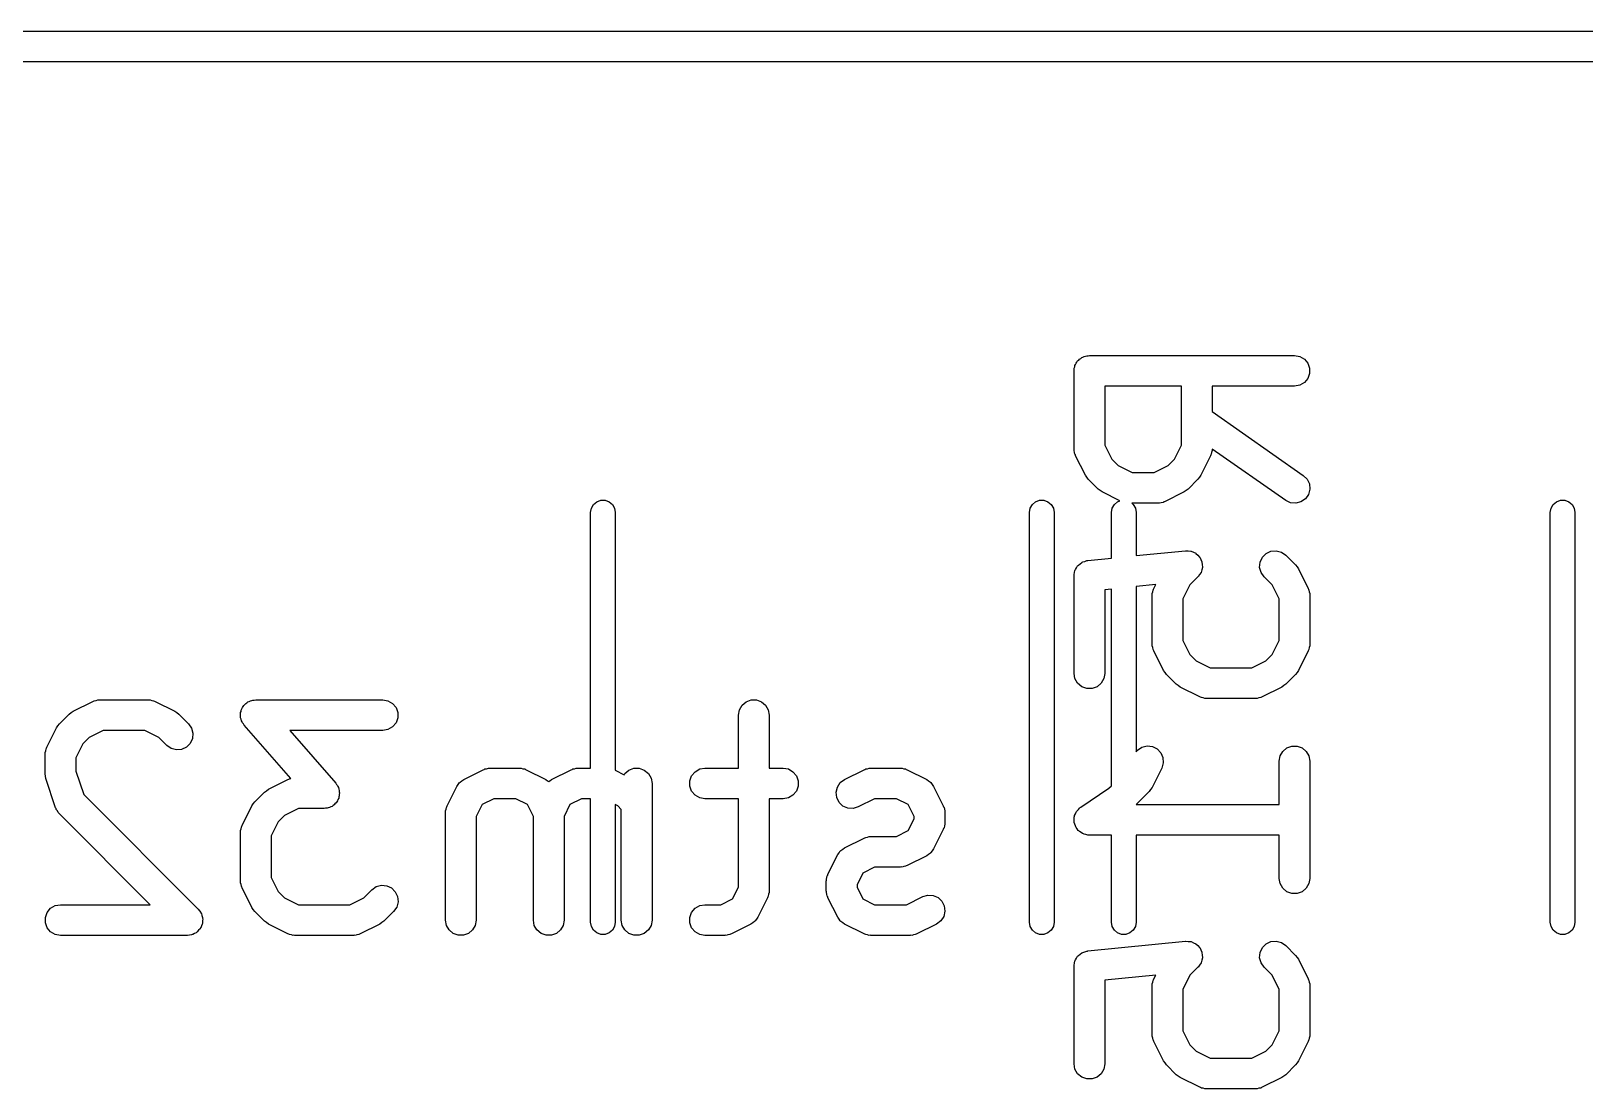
# Model space of a CAD drawing. Extents: x 25 to 326, y -201 to -21.
# Drawn here: x 44.4 to 51.98, y -57.15 to -51.99 of the extents above; entities that cross this region are included whole.
import ezdxf

# ---------------------------------------------------------------- set-up
doc = ezdxf.new("R2010")
doc.units = 0
doc.header["$MEASUREMENT"] = 0
doc.layers.add('BLACK', color=7, linetype='CONTINUOUS')

msp = doc.modelspace()

# ---------------------------------------------------------------- linework, layer by layer
at = {"layer": 'Black'}
for p, q in [((28.015, -51.992), (81.205, -51.992)), ((81.28, -52.142), (27.94, -52.142)), ((49.4874, -53.6495), (49.4885, -53.6431)), ((49.4885, -53.6365), (49.4908, -53.6303)), ((49.4885, -53.6431), (49.4885, -53.6365)), ((49.4908, -53.6303), (49.4919, -53.6239)), ((49.4919, -53.6239), (49.4952, -53.6182)), ((49.4952, -53.6182), (49.4974, -53.612)), ((49.4974, -53.612), (49.5016, -53.607)), ((49.5016, -53.607), (49.5049, -53.6013)), ((49.5049, -53.6013), (49.51, -53.5971)), ((49.51, -53.5971), (49.5142, -53.5921)), ((49.5142, -53.5921), (49.5199, -53.5888)), ((49.5199, -53.5888), (49.5249, -53.5846)), ((49.5249, -53.5846), (49.531, -53.5823)), ((49.531, -53.5823), (49.5367, -53.579)), ((49.5367, -53.579), (49.5432, -53.5779)), ((49.5432, -53.5779), (49.5494, -53.5757)), ((49.5494, -53.5757), (49.5559, -53.5757)), ((49.5559, -53.5757), (49.5624, -53.5745)), ((49.5624, -53.5745), (50.5624, -53.5745)), ((50.5624, -53.5745), (50.588, -53.579)), ((50.588, -53.579), (50.6106, -53.5921)), ((50.6106, -53.5921), (50.6273, -53.612)), ((50.6273, -53.612), (50.6362, -53.6365)), ((50.6362, -53.6365), (50.6362, -53.6625)), ((49.4874, -54.0305), (49.4874, -53.6495)), ((50.588, -53.72), (50.5624, -53.7245)), ((50.6106, -53.707), (50.588, -53.72)), ((50.6273, -53.687), (50.6106, -53.707)), ((50.6362, -53.6625), (50.6273, -53.687)), ((49.6374, -53.7245), (49.6374, -54.0128)), ((50.0112, -53.7245), (49.6374, -53.7245)), ((50.0112, -54.0128), (50.0112, -53.7245)), ((50.5624, -53.7245), (50.1612, -53.7245)), ((50.1612, -53.7245), (50.1612, -53.8486)), ((50.1612, -53.8486), (50.6054, -54.1595)), ((49.6374, -54.0128), (49.6716, -54.0813)), ((49.9769, -54.0813), (50.0112, -54.0128)), ((49.4881, -54.0347), (49.4874, -54.0305)), ((49.4879, -54.0391), (49.4881, -54.0347)), ((49.4904, -54.0475), (49.4879, -54.0391)), ((49.4919, -54.0561), (49.4904, -54.0475)), ((49.4941, -54.0599), (49.4919, -54.0561)), ((49.4953, -54.064), (49.4941, -54.0599)), ((49.5429, -54.1593), (49.4953, -54.064)), ((49.6716, -54.0813), (49.702, -54.1117)), ((49.9465, -54.1117), (49.9769, -54.0813)), ((50.1533, -54.064), (50.1057, -54.1593)), ((50.1545, -54.0599), (50.1533, -54.064)), ((50.1567, -54.0561), (50.1545, -54.0599)), ((50.1582, -54.0475), (50.1567, -54.0561)), ((50.1607, -54.0391), (50.1582, -54.0475)), ((50.161, -54.0315), (50.1604, -54.0347)), ((50.1604, -54.0347), (50.1607, -54.0391)), ((50.5194, -54.2824), (50.161, -54.0315)), ((49.5501, -54.1689), (49.5429, -54.1593)), ((49.557, -54.1787), (49.5501, -54.1689)), ((49.702, -54.1117), (49.7706, -54.146)), ((49.7706, -54.146), (49.878, -54.146)), ((49.878, -54.146), (49.9465, -54.1117)), ((50.0985, -54.1689), (50.0916, -54.1787)), ((50.1057, -54.1593), (50.0985, -54.1689)), ((50.6054, -54.1595), (50.6238, -54.1779)), ((50.6238, -54.1779), (50.6348, -54.2015)), ((49.6046, -54.2264), (49.557, -54.1787)), ((49.6144, -54.2333), (49.6046, -54.2264)), ((49.6241, -54.2404), (49.6144, -54.2333)), ((49.7112, -54.284), (49.6241, -54.2404)), ((50.0245, -54.2404), (49.9293, -54.288)), ((50.0342, -54.2333), (50.0245, -54.2404)), ((50.044, -54.2264), (50.0342, -54.2333)), ((50.0916, -54.1787), (50.044, -54.2264)), ((50.6304, -54.2526), (50.6154, -54.274)), ((50.6371, -54.2275), (50.6304, -54.2526)), ((50.6348, -54.2015), (50.6371, -54.2275)), ((47.13, -54.34), (47.1336, -54.3195)), ((47.1336, -54.3195), (47.144, -54.3014)), ((47.144, -54.3014), (47.16, -54.288)), ((47.16, -54.288), (47.1796, -54.2809)), ((47.1796, -54.2809), (47.2004, -54.2809)), ((47.2004, -54.2809), (47.22, -54.288)), ((47.22, -54.288), (47.236, -54.3014)), ((47.236, -54.3014), (47.2464, -54.3195)), ((47.2464, -54.3195), (47.25, -54.34)), ((49.27, -54.34), (49.2736, -54.3195)), ((49.2736, -54.3195), (49.284, -54.3014)), ((49.284, -54.3014), (49.3, -54.288)), ((49.3, -54.288), (49.3196, -54.2809)), ((49.3196, -54.2809), (49.3404, -54.2809)), ((49.3404, -54.2809), (49.36, -54.288)), ((49.36, -54.288), (49.376, -54.3014)), ((49.376, -54.3014), (49.3864, -54.3195)), ((49.3864, -54.3195), (49.39, -54.34)), ((49.67, -54.34), (49.6736, -54.3195)), ((49.6736, -54.3195), (49.684, -54.3014)), ((49.684, -54.3014), (49.7, -54.288)), ((49.7, -54.288), (49.7112, -54.284)), ((49.8957, -54.296), (49.7694, -54.296)), ((49.7694, -54.296), (49.776, -54.3014)), ((49.776, -54.3014), (49.7864, -54.3195)), ((49.7864, -54.3195), (49.79, -54.34)), ((49.9, -54.2952), (49.8957, -54.296)), ((49.9043, -54.2955), (49.9, -54.2952)), ((49.9127, -54.293), (49.9043, -54.2955)), ((49.9214, -54.2914), (49.9127, -54.293)), ((49.9251, -54.2893), (49.9214, -54.2914)), ((49.9293, -54.288), (49.9251, -54.2893)), ((50.543, -54.2934), (50.5194, -54.2824)), ((50.5689, -54.2957), (50.543, -54.2934)), ((50.5941, -54.2889), (50.5689, -54.2957)), ((50.6154, -54.274), (50.5941, -54.2889)), ((51.81, -54.34), (51.8136, -54.3195)), ((51.8136, -54.3195), (51.824, -54.3014)), ((51.824, -54.3014), (51.84, -54.288)), ((51.84, -54.288), (51.8596, -54.2809)), ((51.8596, -54.2809), (51.8804, -54.2809)), ((51.8804, -54.2809), (51.9, -54.288)), ((51.9, -54.288), (51.916, -54.3014)), ((51.916, -54.3014), (51.9264, -54.3195)), ((51.9264, -54.3195), (51.93, -54.34)), ((47.13, -55.5877), (47.13, -54.34)), ((47.25, -54.34), (47.25, -55.5981)), ((49.27, -56.34), (49.27, -54.34)), ((49.39, -54.34), (49.39, -56.34)), ((49.67, -54.5634), (49.67, -54.34)), ((49.79, -54.34), (49.79, -54.5514)), ((51.81, -56.34), (51.81, -54.34)), ((51.93, -54.34), (51.93, -56.34)), ((49.79, -54.5514), (50.0311, -54.5273)), ((50.0311, -54.5273), (50.0316, -54.5273)), ((50.0316, -54.5273), (50.032, -54.5272)), ((50.032, -54.5272), (50.0445, -54.5283)), ((50.0445, -54.5283), (50.0571, -54.5292)), ((50.0571, -54.5292), (50.0575, -54.5294)), ((50.0575, -54.5294), (50.058, -54.5295)), ((50.058, -54.5295), (50.0694, -54.5348)), ((50.0694, -54.5348), (50.0808, -54.5399)), ((50.0808, -54.5399), (50.0812, -54.5403)), ((50.0812, -54.5403), (50.0816, -54.5405)), ((50.0816, -54.5405), (50.0905, -54.5494)), ((50.0905, -54.5494), (50.0995, -54.5581)), ((50.4057, -54.5589), (50.4241, -54.5405)), ((50.4241, -54.5405), (50.4477, -54.5295)), ((50.4477, -54.5295), (50.4737, -54.5272)), ((50.4737, -54.5272), (50.4988, -54.5339)), ((50.4988, -54.5339), (50.5202, -54.5489)), ((50.5202, -54.5489), (50.5678, -54.5965)), ((49.4901, -54.634), (49.4919, -54.6239)), ((49.4919, -54.6239), (49.4933, -54.6214)), ((49.4933, -54.6214), (49.494, -54.6187)), ((49.494, -54.6187), (49.4998, -54.6102)), ((49.4998, -54.6102), (49.5049, -54.6013)), ((49.5049, -54.6013), (49.5071, -54.5995)), ((49.5071, -54.5995), (49.5087, -54.5972)), ((49.5087, -54.5972), (49.517, -54.5912)), ((49.517, -54.5912), (49.5249, -54.5846)), ((49.5249, -54.5846), (49.5275, -54.5836)), ((49.5275, -54.5836), (49.5298, -54.5819)), ((49.5298, -54.5819), (49.5397, -54.5792)), ((49.5397, -54.5792), (49.5494, -54.5757)), ((49.5494, -54.5757), (49.5522, -54.5757)), ((49.5522, -54.5757), (49.5549, -54.5749)), ((49.5549, -54.5749), (49.67, -54.5634)), ((50.0995, -54.5581), (50.0997, -54.5586)), ((50.0997, -54.5586), (50.1, -54.5589)), ((50.1, -54.5589), (50.1053, -54.5703)), ((50.1053, -54.5703), (50.1108, -54.5816)), ((50.11, -54.6205), (50.1069, -54.6328)), ((50.1133, -54.6084), (50.11, -54.6205)), ((50.1108, -54.5816), (50.1108, -54.5821)), ((50.1108, -54.5821), (50.111, -54.5825)), ((50.111, -54.5825), (50.1121, -54.595)), ((50.1121, -54.595), (50.1134, -54.6075)), ((50.1134, -54.6075), (50.1132, -54.608)), ((50.1132, -54.608), (50.1133, -54.6084)), ((50.3924, -54.6084), (50.3947, -54.5825)), ((50.3992, -54.6336), (50.3924, -54.6084)), ((50.3947, -54.5825), (50.4057, -54.5589)), ((50.5678, -54.5965), (50.5747, -54.6063)), ((50.5747, -54.6063), (50.5818, -54.616)), ((50.5818, -54.616), (50.6295, -54.7112)), ((49.4874, -54.6495), (49.4879, -54.6467)), ((49.4874, -55.1257), (49.4874, -54.6495)), ((49.4876, -54.6439), (49.4901, -54.634)), ((49.4879, -54.6467), (49.4876, -54.6439)), ((49.8856, -54.6926), (49.79, -54.7021)), ((49.79, -54.7021), (49.79, -55.5086)), ((49.8763, -54.7112), (49.8856, -54.6926)), ((50.0526, -54.694), (50.0183, -54.7625)), ((50.0916, -54.6549), (50.0526, -54.694)), ((50.0919, -54.6546), (50.0916, -54.6549)), ((50.0923, -54.6543), (50.0919, -54.6546)), ((50.0993, -54.6439), (50.0923, -54.6543)), ((50.1065, -54.6336), (50.0993, -54.6439)), ((50.1067, -54.6331), (50.1065, -54.6336)), ((50.1069, -54.6328), (50.1067, -54.6331)), ((50.4141, -54.6549), (50.3992, -54.6336)), ((50.4531, -54.694), (50.4141, -54.6549)), ((50.4874, -54.7625), (50.4531, -54.694)), ((49.67, -54.7141), (49.6374, -54.7174)), ((49.6374, -54.7174), (49.6374, -55.1257)), ((49.67, -55.6739), (49.67, -54.7141)), ((49.8683, -54.7448), (49.8691, -54.7405)), ((49.8683, -54.9829), (49.8683, -54.7448)), ((49.8688, -54.7362), (49.8713, -54.7278)), ((49.8691, -54.7405), (49.8688, -54.7362)), ((49.8713, -54.7278), (49.8729, -54.7191)), ((49.8729, -54.7191), (49.875, -54.7154)), ((49.875, -54.7154), (49.8763, -54.7112)), ((50.0183, -54.7625), (50.0183, -54.9652)), ((50.4874, -54.9652), (50.4874, -54.7625)), ((50.6295, -54.7112), (50.6307, -54.7154)), ((50.6307, -54.7154), (50.6329, -54.7191)), ((50.6329, -54.7191), (50.6344, -54.7278)), ((50.6344, -54.7278), (50.6369, -54.7362)), ((50.6369, -54.7362), (50.6366, -54.7405)), ((50.6366, -54.7405), (50.6374, -54.7448)), ((50.6374, -54.7448), (50.6374, -54.9829)), ((49.8691, -54.9871), (49.8683, -54.9829)), ((49.8688, -54.9914), (49.8691, -54.9871)), ((49.8713, -54.9999), (49.8688, -54.9914)), ((49.8729, -55.0085), (49.8713, -54.9999)), ((49.875, -55.0123), (49.8729, -55.0085)), ((50.0183, -54.9652), (50.0526, -55.0337)), ((50.4531, -55.0337), (50.4874, -54.9652)), ((50.6329, -55.0085), (50.6307, -55.0123)), ((50.6344, -54.9999), (50.6329, -55.0085)), ((50.6369, -54.9914), (50.6344, -54.9999)), ((50.6374, -54.9829), (50.6366, -54.9871)), ((50.6366, -54.9871), (50.6369, -54.9914)), ((49.8763, -55.0164), (49.875, -55.0123)), ((49.9239, -55.1116), (49.8763, -55.0164)), ((50.0526, -55.0337), (50.083, -55.0641)), ((50.083, -55.0641), (50.1515, -55.0983)), ((50.3542, -55.0983), (50.4227, -55.0641)), ((50.4227, -55.0641), (50.4531, -55.0337)), ((50.6295, -55.0164), (50.5818, -55.1116)), ((50.6307, -55.0123), (50.6295, -55.0164)), ((49.4919, -55.1514), (49.4874, -55.1257)), ((49.5049, -55.1739), (49.4919, -55.1514)), ((49.6329, -55.1514), (49.6198, -55.1739)), ((49.6374, -55.1257), (49.6329, -55.1514)), ((49.931, -55.1213), (49.9239, -55.1116)), ((49.9379, -55.1311), (49.931, -55.1213)), ((49.9855, -55.1787), (49.9379, -55.1311)), ((50.1515, -55.0983), (50.3542, -55.0983)), ((50.5678, -55.1311), (50.5202, -55.1787)), ((50.5747, -55.1213), (50.5678, -55.1311)), ((50.5818, -55.1116), (50.5747, -55.1213)), ((49.5249, -55.1907), (49.5049, -55.1739)), ((49.5494, -55.1996), (49.5249, -55.1907)), ((49.5754, -55.1996), (49.5494, -55.1996)), ((49.5999, -55.1907), (49.5754, -55.1996)), ((49.6198, -55.1739), (49.5999, -55.1907)), ((49.9954, -55.1856), (49.9855, -55.1787)), ((50.005, -55.1928), (49.9954, -55.1856)), ((50.1003, -55.2404), (50.005, -55.1928)), ((50.5007, -55.1928), (50.4054, -55.2404)), ((50.5103, -55.1856), (50.5007, -55.1928)), ((50.5202, -55.1787), (50.5103, -55.1856)), ((44.5968, -55.3171), (44.6065, -55.3099)), ((44.6065, -55.3099), (44.7017, -55.2623)), ((44.7017, -55.2623), (44.7058, -55.2611)), ((44.7058, -55.2611), (44.7096, -55.2589)), ((44.7096, -55.2589), (44.7182, -55.2574)), ((44.7182, -55.2574), (44.7267, -55.2549)), ((44.7267, -55.2549), (44.731, -55.2551)), ((44.731, -55.2551), (44.7352, -55.2544)), ((44.7352, -55.2544), (44.9733, -55.2544)), ((44.9733, -55.2544), (44.9776, -55.2551)), ((44.9776, -55.2551), (44.9819, -55.2549)), ((44.9819, -55.2549), (44.9903, -55.2574)), ((44.9903, -55.2574), (44.999, -55.2589)), ((44.999, -55.2589), (45.0027, -55.2611)), ((45.0027, -55.2611), (45.0069, -55.2623)), ((45.0069, -55.2623), (45.1021, -55.3099)), ((45.1021, -55.3099), (45.1118, -55.3171)), ((45.4233, -55.3164), (45.4253, -55.3109)), ((45.4253, -55.3109), (45.4261, -55.3052)), ((45.4261, -55.3052), (45.4297, -55.2988)), ((45.4297, -55.2988), (45.4322, -55.2919)), ((45.4322, -55.2919), (45.4359, -55.2874)), ((45.4359, -55.2874), (45.4387, -55.2824)), ((45.4387, -55.2824), (45.4442, -55.2775)), ((45.4442, -55.2775), (45.4489, -55.2719)), ((45.4489, -55.2719), (45.4539, -55.269)), ((45.4539, -55.269), (45.4583, -55.2652)), ((45.4583, -55.2652), (45.4651, -55.2626)), ((45.4651, -55.2626), (45.4715, -55.2589)), ((45.4715, -55.2589), (45.4772, -55.2579)), ((45.4772, -55.2579), (45.4826, -55.2558)), ((45.4826, -55.2558), (45.4899, -55.2557)), ((45.4899, -55.2557), (45.4971, -55.2544)), ((45.4971, -55.2544), (46.1162, -55.2544)), ((46.1162, -55.2544), (46.1418, -55.2589)), ((46.1418, -55.2589), (46.1644, -55.2719)), ((46.1644, -55.2719), (46.1811, -55.2919)), ((46.1811, -55.2919), (46.1901, -55.3164)), ((47.8507, -55.3294), (47.8552, -55.3037)), ((47.8552, -55.3037), (47.8683, -55.2812)), ((47.8683, -55.2812), (47.8882, -55.2644)), ((47.8882, -55.2644), (47.9127, -55.2555)), ((47.9127, -55.2555), (47.9387, -55.2555)), ((47.9387, -55.2555), (47.9632, -55.2644)), ((47.9632, -55.2644), (47.9832, -55.2812)), ((47.9832, -55.2812), (47.9962, -55.3037)), ((47.9962, -55.3037), (48.0007, -55.3294)), ((50.1044, -55.2416), (50.1003, -55.2404)), ((50.1082, -55.2438), (50.1044, -55.2416)), ((50.1168, -55.2453), (50.1082, -55.2438)), ((50.1252, -55.2478), (50.1168, -55.2453)), ((50.1296, -55.2476), (50.1252, -55.2478)), ((50.1338, -55.2483), (50.1296, -55.2476)), ((50.3719, -55.2483), (50.1338, -55.2483)), ((50.3762, -55.2476), (50.3719, -55.2483)), ((50.3805, -55.2478), (50.3762, -55.2476)), ((50.3889, -55.2453), (50.3805, -55.2478)), ((50.3976, -55.2438), (50.3889, -55.2453)), ((50.4013, -55.2416), (50.3976, -55.2438)), ((50.4054, -55.2404), (50.4013, -55.2416)), ((44.5253, -55.3911), (44.5325, -55.3814)), ((44.5325, -55.3814), (44.5393, -55.3716)), ((44.5393, -55.3716), (44.587, -55.324)), ((44.587, -55.324), (44.5968, -55.3171)), ((45.1118, -55.3171), (45.1216, -55.324)), ((45.1216, -55.324), (45.1692, -55.3716)), ((45.1692, -55.3716), (45.1842, -55.3929)), ((45.4222, -55.3309), (45.4233, -55.3237)), ((45.4233, -55.3366), (45.4222, -55.3309)), ((45.4233, -55.3237), (45.4233, -55.3164)), ((45.4233, -55.3424), (45.4233, -55.3366)), ((45.4258, -55.3493), (45.4233, -55.3424)), ((45.4272, -55.3565), (45.4258, -55.3493)), ((45.4302, -55.3614), (45.4272, -55.3565)), ((45.4322, -55.3669), (45.4302, -55.3614)), ((45.4369, -55.3725), (45.4322, -55.3669)), ((45.4407, -55.3788), (45.4369, -55.3725)), ((45.6682, -55.6388), (45.4407, -55.3788)), ((46.1644, -55.3868), (46.1418, -55.3999)), ((46.1811, -55.3669), (46.1644, -55.3868)), ((46.1901, -55.3424), (46.1811, -55.3669)), ((46.1901, -55.3164), (46.1901, -55.3424)), ((47.8507, -55.5877), (47.8507, -55.3294)), ((48.0007, -55.3294), (48.0007, -55.5877)), ((44.4777, -55.4863), (44.5253, -55.3911)), ((44.6844, -55.4386), (44.654, -55.469)), ((44.7529, -55.4044), (44.6844, -55.4386)), ((44.9556, -55.4044), (44.7529, -55.4044)), ((45.0241, -55.4386), (44.9556, -55.4044)), ((45.0632, -55.4777), (45.0241, -55.4386)), ((45.1886, -55.444), (45.1776, -55.4676)), ((45.1842, -55.3929), (45.1909, -55.4181)), ((45.1909, -55.4181), (45.1886, -55.444)), ((46.1162, -55.4044), (45.6624, -55.4044)), ((45.6624, -55.4044), (45.8869, -55.6609)), ((46.1418, -55.3999), (46.1162, -55.4044)), ((44.4698, -55.5199), (44.4705, -55.5156)), ((44.4698, -55.6151), (44.4698, -55.5199)), ((44.4703, -55.5113), (44.4728, -55.5029)), ((44.4705, -55.5156), (44.4703, -55.5113)), ((44.4728, -55.5029), (44.4743, -55.4942)), ((44.4743, -55.4942), (44.4764, -55.4905)), ((44.4764, -55.4905), (44.4777, -55.4863)), ((44.654, -55.469), (44.6198, -55.5376)), ((44.6198, -55.5376), (44.6198, -55.6029)), ((45.0845, -55.4926), (45.0632, -55.4777)), ((45.1097, -55.4993), (45.0845, -55.4926)), ((45.1356, -55.4971), (45.1097, -55.4993)), ((45.1592, -55.4861), (45.1356, -55.4971)), ((45.1776, -55.4676), (45.1592, -55.4861)), ((49.79, -55.5086), (49.7965, -55.4998)), ((49.7965, -55.4998), (49.8183, -55.4855)), ((49.8183, -55.4855), (49.8436, -55.4794)), ((49.8436, -55.4794), (49.8695, -55.4824)), ((49.8695, -55.4824), (49.8928, -55.494)), ((49.8928, -55.494), (49.9107, -55.513)), ((49.9107, -55.513), (49.921, -55.5369)), ((49.921, -55.5369), (49.9226, -55.5629)), ((50.4874, -55.5543), (50.4919, -55.5286)), ((50.4919, -55.5286), (50.5049, -55.5061)), ((50.5049, -55.5061), (50.5249, -55.4893)), ((50.5249, -55.4893), (50.5494, -55.4804)), ((50.5494, -55.4804), (50.5754, -55.4804)), ((50.5754, -55.4804), (50.5999, -55.4893)), ((50.5999, -55.4893), (50.6198, -55.5061)), ((50.6198, -55.5061), (50.6329, -55.5286)), ((50.6329, -55.5286), (50.6374, -55.5543)), ((44.4718, -55.6269), (44.4698, -55.6151)), ((44.6198, -55.6029), (44.6579, -55.7174)), ((46.5112, -55.6433), (46.6065, -55.5956)), ((46.6065, -55.5956), (46.6106, -55.5944)), ((46.6106, -55.5944), (46.6143, -55.5922)), ((46.6143, -55.5922), (46.623, -55.5907)), ((46.623, -55.5907), (46.6314, -55.5882)), ((46.6314, -55.5882), (46.6357, -55.5885)), ((46.6357, -55.5885), (46.64, -55.5877)), ((46.64, -55.5877), (46.7829, -55.5877)), ((46.7829, -55.5877), (46.7871, -55.5885)), ((46.7871, -55.5885), (46.7914, -55.5882)), ((46.7914, -55.5882), (46.7998, -55.5907)), ((46.7998, -55.5907), (46.8085, -55.5922)), ((46.8085, -55.5922), (46.8123, -55.5944)), ((46.8123, -55.5944), (46.8164, -55.5956)), ((46.8164, -55.5956), (46.9116, -55.6433)), ((46.9398, -55.6433), (47.035, -55.5956)), ((47.035, -55.5956), (47.0392, -55.5944)), ((47.0392, -55.5944), (47.0429, -55.5922)), ((47.0429, -55.5922), (47.0516, -55.5907)), ((47.0516, -55.5907), (47.06, -55.5882)), ((47.06, -55.5882), (47.0643, -55.5885)), ((47.0643, -55.5885), (47.0686, -55.5877)), ((47.0686, -55.5877), (47.13, -55.5877)), ((47.25, -55.5981), (47.2937, -55.62)), ((47.2937, -55.62), (47.2968, -55.6145)), ((47.2968, -55.6145), (47.3168, -55.5978)), ((47.3168, -55.5978), (47.3413, -55.5889)), ((47.3413, -55.5889), (47.3673, -55.5889)), ((47.3673, -55.5889), (47.3918, -55.5978)), ((47.3918, -55.5978), (47.4117, -55.6145)), ((47.4117, -55.6145), (47.4248, -55.6371)), ((47.6227, -55.6252), (47.6394, -55.6053)), ((47.6394, -55.6053), (47.662, -55.5922)), ((47.662, -55.5922), (47.6876, -55.5877)), ((47.6876, -55.5877), (47.8507, -55.5877)), ((48.0007, -55.5877), (48.0686, -55.5877)), ((48.0686, -55.5877), (48.0942, -55.5922)), ((48.0942, -55.5922), (48.1168, -55.6053)), ((48.1168, -55.6053), (48.1335, -55.6252)), ((48.3684, -55.6433), (48.4636, -55.5956)), ((48.4636, -55.5956), (48.4677, -55.5944)), ((48.4677, -55.5944), (48.4715, -55.5922)), ((48.4715, -55.5922), (48.4801, -55.5907)), ((48.4801, -55.5907), (48.4886, -55.5882)), ((48.4886, -55.5882), (48.4929, -55.5885)), ((48.4929, -55.5885), (48.4971, -55.5877)), ((48.4971, -55.5877), (48.64, -55.5877)), ((48.64, -55.5877), (48.6443, -55.5885)), ((48.6443, -55.5885), (48.6486, -55.5882)), ((48.6486, -55.5882), (48.657, -55.5907)), ((48.657, -55.5907), (48.6657, -55.5922)), ((48.6657, -55.5922), (48.6694, -55.5944)), ((48.6694, -55.5944), (48.6735, -55.5956)), ((48.6735, -55.5956), (48.7688, -55.6433)), ((49.9152, -55.5878), (49.8676, -55.6831)), ((49.9226, -55.5629), (49.9152, -55.5878)), ((50.4874, -55.765), (50.4874, -55.5543)), ((50.6374, -55.5543), (50.6374, -56.1257)), ((44.4736, -55.6388), (44.4718, -55.6269)), ((44.5212, -55.7817), (44.4736, -55.6388)), ((45.5492, -55.698), (45.5588, -55.6909)), ((45.5588, -55.6909), (45.6541, -55.6433)), ((45.6541, -55.6433), (45.6582, -55.642)), ((45.6582, -55.642), (45.662, -55.6399)), ((45.662, -55.6399), (45.6682, -55.6388)), ((45.8869, -55.6609), (45.8907, -55.6672)), ((45.8907, -55.6672), (45.8954, -55.6728)), ((45.8954, -55.6728), (45.8974, -55.6783)), ((45.8974, -55.6783), (45.9004, -55.6832)), ((45.9004, -55.6832), (45.9018, -55.6904)), ((45.9018, -55.6904), (45.9043, -55.6973)), ((46.4301, -55.772), (46.4777, -55.6768)), ((46.4777, -55.6768), (46.4842, -55.668)), ((46.4842, -55.668), (46.4903, -55.6588)), ((46.4903, -55.6588), (46.492, -55.6575)), ((46.492, -55.6575), (46.4932, -55.6559)), ((46.4932, -55.6559), (46.5024, -55.6498)), ((46.5024, -55.6498), (46.5112, -55.6433)), ((46.9116, -55.6433), (46.9205, -55.6498)), ((46.9205, -55.6498), (46.9257, -55.6533)), ((46.9257, -55.6533), (46.9309, -55.6498)), ((46.9309, -55.6498), (46.9398, -55.6433)), ((47.4248, -55.6371), (47.4293, -55.6627)), ((47.4293, -55.6627), (47.4293, -56.3294)), ((47.6138, -55.6497), (47.6227, -55.6252)), ((47.6138, -55.6757), (47.6138, -55.6497)), ((47.6227, -55.7002), (47.6138, -55.6757)), ((48.1335, -55.6252), (48.1424, -55.6497)), ((48.1424, -55.6757), (48.1335, -55.7002)), ((48.1424, -55.6497), (48.1424, -55.6757)), ((48.327, -55.7058), (48.3331, -55.6805)), ((48.3331, -55.6805), (48.3474, -55.6588)), ((48.3474, -55.6588), (48.3684, -55.6433)), ((48.7688, -55.6433), (48.7776, -55.6498)), ((48.7776, -55.6498), (48.7868, -55.6559)), ((48.7868, -55.6559), (48.788, -55.6575)), ((48.788, -55.6575), (48.7897, -55.6588)), ((48.7897, -55.6588), (48.7958, -55.668)), ((48.7958, -55.668), (48.8023, -55.6768)), ((48.8023, -55.6768), (48.8499, -55.772)), ((49.5208, -55.7776), (49.6575, -55.6865)), ((49.6575, -55.6865), (49.67, -55.6739)), ((49.8604, -55.6927), (49.8535, -55.7026)), ((49.8676, -55.6831), (49.8604, -55.6927)), ((44.6579, -55.7174), (45.2168, -56.2763)), ((45.4777, -55.772), (45.4848, -55.7624)), ((45.4848, -55.7624), (45.4917, -55.7525)), ((45.4917, -55.7525), (45.5393, -55.7049)), ((45.5393, -55.7049), (45.5492, -55.698)), ((45.8787, -55.7678), (45.8737, -55.7707)), ((45.8834, -55.7622), (45.8787, -55.7678)), ((45.8889, -55.7573), (45.8834, -55.7622)), ((45.8917, -55.7523), (45.8889, -55.7573)), ((45.8954, -55.7478), (45.8917, -55.7523)), ((45.8979, -55.7409), (45.8954, -55.7478)), ((45.9015, -55.7345), (45.8979, -55.7409)), ((45.9024, -55.7288), (45.9015, -55.7345)), ((45.9043, -55.7234), (45.9024, -55.7288)), ((45.9043, -55.6973), (45.9043, -55.7031)), ((45.9043, -55.7031), (45.9055, -55.7088)), ((45.9055, -55.7088), (45.9043, -55.716)), ((45.9043, -55.716), (45.9043, -55.7234)), ((46.6007, -55.7662), (46.5721, -55.8233)), ((46.6577, -55.7377), (46.6007, -55.7662)), ((46.7652, -55.7377), (46.6577, -55.7377)), ((46.8222, -55.7662), (46.7652, -55.7377)), ((46.8507, -55.8233), (46.8222, -55.7662)), ((47.0292, -55.7662), (47.0007, -55.8233)), ((47.0863, -55.7377), (47.0292, -55.7662)), ((47.13, -55.7377), (47.0863, -55.7377)), ((47.13, -56.34), (47.13, -55.7377)), ((47.2622, -55.772), (47.25, -55.7659)), ((47.25, -55.7659), (47.25, -56.34)), ((47.6394, -55.7202), (47.6227, -55.7002)), ((47.662, -55.7332), (47.6394, -55.7202)), ((47.6876, -55.7377), (47.662, -55.7332)), ((47.8507, -55.7377), (47.6876, -55.7377)), ((47.8507, -56.1688), (47.8507, -55.7377)), ((48.0686, -55.7377), (48.0007, -55.7377)), ((48.0007, -55.7377), (48.0007, -56.1865)), ((48.0942, -55.7332), (48.0686, -55.7377)), ((48.1168, -55.7202), (48.0942, -55.7332)), ((48.1335, -55.7002), (48.1168, -55.7202)), ((48.33, -55.7317), (48.327, -55.7058)), ((48.3417, -55.755), (48.33, -55.7317)), ((48.3606, -55.7729), (48.3417, -55.755)), ((48.5148, -55.7377), (48.4354, -55.7774)), ((48.6223, -55.7377), (48.5148, -55.7377)), ((48.6793, -55.7662), (48.6223, -55.7377)), ((48.7079, -55.8233), (48.6793, -55.7662)), ((49.8535, -55.7026), (49.7911, -55.765)), ((49.7911, -55.765), (50.4874, -55.765)), ((44.5233, -55.7855), (44.5212, -55.7817)), ((44.5244, -55.7896), (44.5233, -55.7855)), ((44.5294, -55.7968), (44.5244, -55.7896)), ((44.5336, -55.8046), (44.5294, -55.7968)), ((44.5369, -55.8074), (44.5336, -55.8046)), ((44.5393, -55.811), (44.5369, -55.8074)), ((44.9827, -56.2544), (44.5393, -55.811)), ((45.4301, -55.8673), (45.4777, -55.772)), ((45.6368, -55.8196), (45.6064, -55.85)), ((45.7053, -55.7853), (45.6368, -55.8196)), ((45.8305, -55.7853), (45.7053, -55.7853)), ((45.8377, -55.7841), (45.8305, -55.7853)), ((45.845, -55.7839), (45.8377, -55.7841)), ((45.8504, -55.7818), (45.845, -55.7839)), ((45.8561, -55.7808), (45.8504, -55.7818)), ((45.8625, -55.7771), (45.8561, -55.7808)), ((45.8693, -55.7745), (45.8625, -55.7771)), ((45.8737, -55.7707), (45.8693, -55.7745)), ((46.4221, -55.8056), (46.4229, -55.8013)), ((46.4221, -56.3294), (46.4221, -55.8056)), ((46.4226, -55.797), (46.4251, -55.7886)), ((46.4229, -55.8013), (46.4226, -55.797)), ((46.4251, -55.7886), (46.4267, -55.7799)), ((46.4267, -55.7799), (46.4288, -55.7762)), ((46.4288, -55.7762), (46.4301, -55.772)), ((46.5721, -55.8233), (46.5721, -56.3294)), ((46.8507, -56.3294), (46.8507, -55.8233)), ((47.0007, -55.8233), (47.0007, -56.3294)), ((47.2793, -55.789), (47.2622, -55.772)), ((47.2793, -56.3294), (47.2793, -55.789)), ((48.3845, -55.7833), (48.3606, -55.7729)), ((48.4105, -55.7848), (48.3845, -55.7833)), ((48.4354, -55.7774), (48.4105, -55.7848)), ((48.6793, -55.8925), (48.7079, -55.8355)), ((48.7079, -55.8355), (48.7079, -55.8233)), ((48.8499, -55.772), (48.8512, -55.7762)), ((48.8512, -55.7762), (48.8533, -55.7799)), ((48.8533, -55.7799), (48.8549, -55.7886)), ((48.8549, -55.7886), (48.8574, -55.797)), ((48.8574, -55.797), (48.8571, -55.8013)), ((48.8571, -55.8013), (48.8579, -55.8056)), ((48.8579, -55.8056), (48.8579, -55.8532)), ((49.4875, -55.8448), (49.4885, -55.8359)), ((49.4885, -55.8489), (49.4875, -55.8448)), ((49.4885, -55.827), (49.4899, -55.8231)), ((49.4885, -55.8359), (49.4885, -55.827)), ((49.4899, -55.8231), (49.4904, -55.8189)), ((49.4904, -55.8189), (49.4944, -55.8109)), ((49.4944, -55.8109), (49.4974, -55.8025)), ((49.4974, -55.8025), (49.5001, -55.7993)), ((49.5001, -55.7993), (49.5019, -55.7956)), ((49.5019, -55.7956), (49.5084, -55.7894)), ((49.5084, -55.7894), (49.5142, -55.7825)), ((49.5142, -55.7825), (49.5178, -55.7805)), ((49.5178, -55.7805), (49.5208, -55.7776)), ((45.4221, -55.9008), (45.4229, -55.8966)), ((45.4221, -56.1389), (45.4221, -55.9008)), ((45.4226, -55.8922), (45.4251, -55.8838)), ((45.4229, -55.8966), (45.4226, -55.8922)), ((45.4251, -55.8838), (45.4267, -55.8752)), ((45.4267, -55.8752), (45.4288, -55.8714)), ((45.4288, -55.8714), (45.4301, -55.8673)), ((45.6064, -55.85), (45.5721, -55.9185)), ((45.5721, -55.9185), (45.5721, -56.1212)), ((48.6223, -55.921), (48.6793, -55.8925)), ((48.8499, -55.8867), (48.8023, -55.982)), ((48.8512, -55.8826), (48.8499, -55.8867)), ((48.8533, -55.8788), (48.8512, -55.8826)), ((48.8549, -55.8702), (48.8533, -55.8788)), ((48.8574, -55.8618), (48.8549, -55.8702)), ((48.8579, -55.8532), (48.8571, -55.8574)), ((48.8571, -55.8574), (48.8574, -55.8618)), ((49.4885, -55.853), (49.4885, -55.8489)), ((49.4916, -55.8614), (49.4885, -55.853)), ((49.4937, -55.8701), (49.4916, -55.8614)), ((49.496, -55.8736), (49.4937, -55.8701)), ((49.4974, -55.8775), (49.496, -55.8736)), ((49.5032, -55.8844), (49.4974, -55.8775)), ((49.5081, -55.8918), (49.5032, -55.8844)), ((49.5115, -55.8943), (49.5081, -55.8918)), ((49.5142, -55.8975), (49.5115, -55.8943)), ((49.5219, -55.9019), (49.5142, -55.8975)), ((49.5291, -55.9072), (49.5219, -55.9019)), ((49.5331, -55.9084), (49.5291, -55.9072)), ((49.5367, -55.9105), (49.5331, -55.9084)), ((49.5455, -55.912), (49.5367, -55.9105)), ((49.5541, -55.9145), (49.5455, -55.912)), ((49.5583, -55.9143), (49.5541, -55.9145)), ((49.5624, -55.915), (49.5583, -55.9143)), ((49.67, -55.915), (49.5624, -55.915)), ((49.67, -56.34), (49.67, -55.915)), ((50.4874, -55.915), (49.79, -55.915)), ((49.79, -55.915), (49.79, -56.34)), ((50.4874, -56.1257), (50.4874, -55.915)), ((48.3414, -56.0013), (48.3474, -55.9921)), ((48.3474, -55.9921), (48.3491, -55.9909)), ((48.3491, -55.9909), (48.3503, -55.9892)), ((48.3503, -55.9892), (48.3595, -55.9831)), ((48.3595, -55.9831), (48.3684, -55.9766)), ((48.3684, -55.9766), (48.4636, -55.929)), ((48.4636, -55.929), (48.4677, -55.9277)), ((48.4677, -55.9277), (48.4715, -55.9256)), ((48.4715, -55.9256), (48.4801, -55.924)), ((48.4801, -55.924), (48.4886, -55.9215)), ((48.4886, -55.9215), (48.4929, -55.9218)), ((48.4929, -55.9218), (48.4971, -55.921)), ((48.4971, -55.921), (48.6223, -55.921)), ((48.7958, -55.9908), (48.7897, -56)), ((48.8023, -55.982), (48.7958, -55.9908)), ((48.2872, -56.1054), (48.3348, -56.0101)), ((48.3348, -56.0101), (48.3414, -56.0013)), ((48.5148, -56.071), (48.4578, -56.0996)), ((48.64, -56.071), (48.5148, -56.071)), ((48.6443, -56.0703), (48.64, -56.071)), ((48.6486, -56.0706), (48.6443, -56.0703)), ((48.657, -56.0681), (48.6486, -56.0706)), ((48.6657, -56.0665), (48.657, -56.0681)), ((48.6694, -56.0644), (48.6657, -56.0665)), ((48.6735, -56.0631), (48.6694, -56.0644)), ((48.7688, -56.0155), (48.6735, -56.0631)), ((48.7776, -56.009), (48.7688, -56.0155)), ((48.7868, -56.0029), (48.7776, -56.009)), ((48.788, -56.0012), (48.7868, -56.0029)), ((48.7897, -56), (48.788, -56.0012)), ((45.4229, -56.1432), (45.4221, -56.1389)), ((45.4226, -56.1475), (45.4229, -56.1432)), ((45.4251, -56.1559), (45.4226, -56.1475)), ((45.5721, -56.1212), (45.6064, -56.1897)), ((48.2793, -56.1389), (48.28, -56.1346)), ((48.2793, -56.1865), (48.2793, -56.1389)), ((48.2798, -56.1303), (48.2823, -56.1219)), ((48.28, -56.1346), (48.2798, -56.1303)), ((48.2823, -56.1219), (48.2838, -56.1133)), ((48.2838, -56.1133), (48.286, -56.1095)), ((48.286, -56.1095), (48.2872, -56.1054)), ((48.4578, -56.0996), (48.4293, -56.1566)), ((50.4919, -56.1514), (50.4874, -56.1257)), ((50.6374, -56.1257), (50.6329, -56.1514)), ((45.4267, -56.1646), (45.4251, -56.1559)), ((45.4288, -56.1683), (45.4267, -56.1646)), ((45.4301, -56.1724), (45.4288, -56.1683)), ((45.4777, -56.2677), (45.4301, -56.1724)), ((45.6064, -56.1897), (45.6368, -56.2201)), ((45.6368, -56.2201), (45.7053, -56.2544)), ((45.9556, -56.2544), (46.0241, -56.2201)), ((46.0241, -56.2201), (46.0632, -56.1811)), ((46.0632, -56.1811), (46.0845, -56.1662)), ((46.0845, -56.1662), (46.1097, -56.1594)), ((46.1097, -56.1594), (46.1356, -56.1617)), ((46.1356, -56.1617), (46.1592, -56.1727)), ((46.1592, -56.1727), (46.1776, -56.1911)), ((46.1776, -56.1911), (46.1886, -56.2147)), ((46.1886, -56.2147), (46.1909, -56.2407)), ((47.8222, -56.2259), (47.8507, -56.1688)), ((47.9928, -56.2201), (47.9452, -56.3153)), ((47.994, -56.2159), (47.9928, -56.2201)), ((47.9962, -56.2122), (47.994, -56.2159)), ((47.9977, -56.2035), (47.9962, -56.2122)), ((48.0002, -56.1951), (47.9977, -56.2035)), ((48.0007, -56.1865), (48, -56.1908)), ((48, -56.1908), (48.0002, -56.1951)), ((48.28, -56.1908), (48.2793, -56.1865)), ((48.2798, -56.1951), (48.28, -56.1908)), ((48.2823, -56.2035), (48.2798, -56.1951)), ((48.2838, -56.2122), (48.2823, -56.2035)), ((48.286, -56.2159), (48.2838, -56.2122)), ((48.2872, -56.2201), (48.286, -56.2159)), ((48.3348, -56.3153), (48.2872, -56.2201)), ((48.4293, -56.1566), (48.4293, -56.1688)), ((48.4293, -56.1688), (48.4578, -56.2259)), ((48.6699, -56.2544), (48.7493, -56.2147)), ((48.7493, -56.2147), (48.7743, -56.2073)), ((48.7743, -56.2073), (48.8003, -56.2088)), ((48.8003, -56.2088), (48.8242, -56.2192)), ((48.8242, -56.2192), (48.8431, -56.2371)), ((50.5049, -56.1739), (50.4919, -56.1514)), ((50.5249, -56.1907), (50.5049, -56.1739)), ((50.5494, -56.1996), (50.5249, -56.1907)), ((50.5754, -56.1996), (50.5494, -56.1996)), ((50.5999, -56.1907), (50.5754, -56.1996)), ((50.6198, -56.1739), (50.5999, -56.1907)), ((50.6329, -56.1514), (50.6198, -56.1739)), ((44.4709, -56.3164), (44.4798, -56.2919)), ((44.4798, -56.2919), (44.4966, -56.2719)), ((44.4966, -56.2719), (44.5191, -56.2589)), ((44.5191, -56.2589), (44.5448, -56.2544)), ((44.5448, -56.2544), (44.9827, -56.2544)), ((45.2168, -56.2763), (45.2225, -56.2844)), ((45.2225, -56.2844), (45.2288, -56.2919)), ((45.2288, -56.2919), (45.2299, -56.295)), ((45.2299, -56.295), (45.2318, -56.2977)), ((45.2318, -56.2977), (45.2343, -56.3072)), ((45.4848, -56.2773), (45.4777, -56.2677)), ((45.4917, -56.2872), (45.4848, -56.2773)), ((45.5393, -56.3348), (45.4917, -56.2872)), ((45.7053, -56.2544), (45.9556, -56.2544)), ((46.1692, -56.2872), (46.1216, -56.3348)), ((46.1842, -56.2658), (46.1692, -56.2872)), ((46.1909, -56.2407), (46.1842, -56.2658)), ((47.6138, -56.3164), (47.6227, -56.2919)), ((47.6227, -56.2919), (47.6394, -56.2719)), ((47.6394, -56.2719), (47.662, -56.2589)), ((47.662, -56.2589), (47.6876, -56.2544)), ((47.6876, -56.2544), (47.7652, -56.2544)), ((47.7652, -56.2544), (47.8222, -56.2259)), ((48.4578, -56.2259), (48.5148, -56.2544)), ((48.5148, -56.2544), (48.6699, -56.2544)), ((48.8431, -56.2371), (48.8547, -56.2604)), ((48.8577, -56.2863), (48.8517, -56.3116)), ((48.8547, -56.2604), (48.8577, -56.2863)), ((44.4709, -56.3424), (44.4709, -56.3164)), ((44.4798, -56.3669), (44.4709, -56.3424)), ((44.4966, -56.3868), (44.4798, -56.3669)), ((45.2252, -56.3724), (45.2183, -56.3793)), ((45.2266, -56.3694), (45.2252, -56.3724)), ((45.2288, -56.3669), (45.2266, -56.3694)), ((45.2321, -56.3577), (45.2288, -56.3669)), ((45.2363, -56.3488), (45.2321, -56.3577)), ((45.2343, -56.3072), (45.2377, -56.3164)), ((45.2365, -56.3455), (45.2363, -56.3488)), ((45.2377, -56.3424), (45.2365, -56.3455)), ((45.2377, -56.3164), (45.2377, -56.3197)), ((45.2377, -56.3197), (45.2385, -56.3228)), ((45.2385, -56.3228), (45.2377, -56.3326)), ((45.2377, -56.3326), (45.2377, -56.3424)), ((45.5492, -56.3417), (45.5393, -56.3348)), ((45.5588, -56.3488), (45.5492, -56.3417)), ((45.6541, -56.3965), (45.5588, -56.3488)), ((46.1021, -56.3488), (46.0069, -56.3965)), ((46.1118, -56.3417), (46.1021, -56.3488)), ((46.1216, -56.3348), (46.1118, -56.3417)), ((46.4267, -56.355), (46.4221, -56.3294)), ((46.4397, -56.3776), (46.4267, -56.355)), ((46.5676, -56.355), (46.5546, -56.3776)), ((46.5721, -56.3294), (46.5676, -56.355)), ((46.8552, -56.355), (46.8507, -56.3294)), ((46.8683, -56.3776), (46.8552, -56.355)), ((46.9962, -56.355), (46.9832, -56.3776)), ((47.0007, -56.3294), (46.9962, -56.355)), ((47.1336, -56.3605), (47.13, -56.34)), ((47.144, -56.3786), (47.1336, -56.3605)), ((47.2464, -56.3605), (47.236, -56.3786)), ((47.25, -56.34), (47.2464, -56.3605)), ((47.2838, -56.355), (47.2793, -56.3294)), ((47.2968, -56.3776), (47.2838, -56.355)), ((47.4248, -56.355), (47.4117, -56.3776)), ((47.4293, -56.3294), (47.4248, -56.355)), ((47.6138, -56.3424), (47.6138, -56.3164)), ((47.6227, -56.3669), (47.6138, -56.3424)), ((47.6394, -56.3868), (47.6227, -56.3669)), ((47.9116, -56.3488), (47.8164, -56.3965)), ((47.9205, -56.3423), (47.9116, -56.3488)), ((47.9297, -56.3362), (47.9205, -56.3423)), ((47.9309, -56.3346), (47.9297, -56.3362)), ((47.9326, -56.3333), (47.9309, -56.3346)), ((47.9386, -56.3241), (47.9326, -56.3333)), ((47.9452, -56.3153), (47.9386, -56.3241)), ((48.3414, -56.3241), (48.3348, -56.3153)), ((48.3474, -56.3333), (48.3414, -56.3241)), ((48.3491, -56.3346), (48.3474, -56.3333)), ((48.3503, -56.3362), (48.3491, -56.3346)), ((48.3595, -56.3423), (48.3503, -56.3362)), ((48.3684, -56.3488), (48.3595, -56.3423)), ((48.4636, -56.3965), (48.3684, -56.3488)), ((48.8164, -56.3488), (48.7212, -56.3965)), ((48.8373, -56.3333), (48.8164, -56.3488)), ((48.8517, -56.3116), (48.8373, -56.3333)), ((49.2736, -56.3605), (49.27, -56.34)), ((49.284, -56.3786), (49.2736, -56.3605)), ((49.3864, -56.3605), (49.376, -56.3786)), ((49.39, -56.34), (49.3864, -56.3605)), ((49.6736, -56.3605), (49.67, -56.34)), ((49.684, -56.3786), (49.6736, -56.3605)), ((49.7864, -56.3605), (49.776, -56.3786)), ((49.79, -56.34), (49.7864, -56.3605)), ((51.8136, -56.3605), (51.81, -56.34)), ((51.824, -56.3786), (51.8136, -56.3605)), ((51.9264, -56.3605), (51.916, -56.3786)), ((51.93, -56.34), (51.9264, -56.3605)), ((44.5191, -56.3999), (44.4966, -56.3868)), ((44.5448, -56.4044), (44.5191, -56.3999)), ((45.1638, -56.4044), (44.5448, -56.4044)), ((45.1735, -56.4027), (45.1638, -56.4044)), ((45.1832, -56.4018), (45.1735, -56.4027)), ((45.1862, -56.4004), (45.1832, -56.4018)), ((45.1895, -56.3999), (45.1862, -56.4004)), ((45.1979, -56.395), (45.1895, -56.3999)), ((45.2068, -56.3908), (45.1979, -56.395)), ((45.2092, -56.3885), (45.2068, -56.3908)), ((45.212, -56.3868), (45.2092, -56.3885)), ((45.2183, -56.3793), (45.212, -56.3868)), ((45.6582, -56.3977), (45.6541, -56.3965)), ((45.662, -56.3999), (45.6582, -56.3977)), ((45.6706, -56.4014), (45.662, -56.3999)), ((45.679, -56.4039), (45.6706, -56.4014)), ((45.6834, -56.4036), (45.679, -56.4039)), ((45.6876, -56.4044), (45.6834, -56.4036)), ((45.9733, -56.4044), (45.6876, -56.4044)), ((45.9776, -56.4036), (45.9733, -56.4044)), ((45.9819, -56.4039), (45.9776, -56.4036)), ((45.9903, -56.4014), (45.9819, -56.4039)), ((45.999, -56.3999), (45.9903, -56.4014)), ((46.0027, -56.3977), (45.999, -56.3999)), ((46.0069, -56.3965), (46.0027, -56.3977)), ((46.4596, -56.3943), (46.4397, -56.3776)), ((46.4841, -56.4032), (46.4596, -56.3943)), ((46.5102, -56.4032), (46.4841, -56.4032)), ((46.5346, -56.3943), (46.5102, -56.4032)), ((46.5546, -56.3776), (46.5346, -56.3943)), ((46.8882, -56.3943), (46.8683, -56.3776)), ((46.9127, -56.4032), (46.8882, -56.3943)), ((46.9387, -56.4032), (46.9127, -56.4032)), ((46.9632, -56.3943), (46.9387, -56.4032)), ((46.9832, -56.3776), (46.9632, -56.3943)), ((47.16, -56.392), (47.144, -56.3786)), ((47.1796, -56.3991), (47.16, -56.392)), ((47.2004, -56.3991), (47.1796, -56.3991)), ((47.22, -56.392), (47.2004, -56.3991)), ((47.236, -56.3786), (47.22, -56.392)), ((47.3168, -56.3943), (47.2968, -56.3776)), ((47.3413, -56.4032), (47.3168, -56.3943)), ((47.3673, -56.4032), (47.3413, -56.4032)), ((47.3918, -56.3943), (47.3673, -56.4032)), ((47.4117, -56.3776), (47.3918, -56.3943)), ((47.662, -56.3999), (47.6394, -56.3868)), ((47.6876, -56.4044), (47.662, -56.3999)), ((47.7829, -56.4044), (47.6876, -56.4044)), ((47.7871, -56.4036), (47.7829, -56.4044)), ((47.7914, -56.4039), (47.7871, -56.4036)), ((47.7999, -56.4014), (47.7914, -56.4039)), ((47.8085, -56.3999), (47.7999, -56.4014)), ((47.8123, -56.3977), (47.8085, -56.3999)), ((47.8164, -56.3965), (47.8123, -56.3977)), ((48.4677, -56.3977), (48.4636, -56.3965)), ((48.4715, -56.3999), (48.4677, -56.3977)), ((48.4801, -56.4014), (48.4715, -56.3999)), ((48.4886, -56.4039), (48.4801, -56.4014)), ((48.4929, -56.4036), (48.4886, -56.4039)), ((48.4971, -56.4044), (48.4929, -56.4036)), ((48.6876, -56.4044), (48.4971, -56.4044)), ((48.6919, -56.4036), (48.6876, -56.4044)), ((48.6962, -56.4039), (48.6919, -56.4036)), ((48.7046, -56.4014), (48.6962, -56.4039)), ((48.7133, -56.3999), (48.7046, -56.4014)), ((48.717, -56.3977), (48.7133, -56.3999)), ((48.7212, -56.3965), (48.717, -56.3977)), ((49.3, -56.392), (49.284, -56.3786)), ((49.3196, -56.3991), (49.3, -56.392)), ((49.3404, -56.3991), (49.3196, -56.3991)), ((49.36, -56.392), (49.3404, -56.3991)), ((49.376, -56.3786), (49.36, -56.392)), ((49.5549, -56.4797), (50.0311, -56.432)), ((49.7, -56.392), (49.684, -56.3786)), ((49.7196, -56.3991), (49.7, -56.392)), ((49.7404, -56.3991), (49.7196, -56.3991)), ((49.76, -56.392), (49.7404, -56.3991)), ((49.776, -56.3786), (49.76, -56.392)), ((50.0311, -56.432), (50.0316, -56.4321)), ((50.0316, -56.4321), (50.032, -56.432)), ((50.032, -56.432), (50.0445, -56.433)), ((50.0445, -56.433), (50.0571, -56.434)), ((50.0571, -56.434), (50.0575, -56.4342)), ((50.0575, -56.4342), (50.058, -56.4342)), ((50.058, -56.4342), (50.0694, -56.4395)), ((50.0694, -56.4395), (50.0808, -56.4447)), ((50.0808, -56.4447), (50.0812, -56.445)), ((50.0812, -56.445), (50.0816, -56.4452)), ((50.0816, -56.4452), (50.0905, -56.4541)), ((50.4057, -56.4636), (50.4241, -56.4452)), ((50.4241, -56.4452), (50.4477, -56.4342)), ((50.4477, -56.4342), (50.4737, -56.432)), ((50.4737, -56.432), (50.4988, -56.4387)), ((50.4988, -56.4387), (50.5202, -56.4536)), ((51.84, -56.392), (51.824, -56.3786)), ((51.8596, -56.3991), (51.84, -56.392)), ((51.8804, -56.3991), (51.8596, -56.3991)), ((51.9, -56.392), (51.8804, -56.3991)), ((51.916, -56.3786), (51.9, -56.392)), ((49.4919, -56.5286), (49.4933, -56.5262)), ((49.4933, -56.5262), (49.494, -56.5234)), ((49.494, -56.5234), (49.4998, -56.515)), ((49.4998, -56.515), (49.5049, -56.5061)), ((49.5049, -56.5061), (49.5071, -56.5043)), ((49.5071, -56.5043), (49.5087, -56.5019)), ((49.5087, -56.5019), (49.517, -56.4959)), ((49.517, -56.4959), (49.5249, -56.4893)), ((49.5249, -56.4893), (49.5275, -56.4884)), ((49.5275, -56.4884), (49.5298, -56.4867)), ((49.5298, -56.4867), (49.5397, -56.4839)), ((49.5397, -56.4839), (49.5494, -56.4804)), ((49.5494, -56.4804), (49.5522, -56.4804)), ((49.5522, -56.4804), (49.5549, -56.4797)), ((50.0905, -56.4541), (50.0995, -56.4629)), ((50.0995, -56.4629), (50.0997, -56.4633)), ((50.0997, -56.4633), (50.1, -56.4636)), ((50.1, -56.4636), (50.1053, -56.475)), ((50.1053, -56.475), (50.1108, -56.4864)), ((50.11, -56.5253), (50.1069, -56.5375)), ((50.1133, -56.5132), (50.11, -56.5253)), ((50.1108, -56.4864), (50.1108, -56.4868)), ((50.1108, -56.4868), (50.111, -56.4873)), ((50.111, -56.4873), (50.1121, -56.4997)), ((50.1121, -56.4997), (50.1134, -56.5123)), ((50.1134, -56.5123), (50.1132, -56.5127)), ((50.1132, -56.5127), (50.1133, -56.5132)), ((50.3924, -56.5132), (50.3947, -56.4873)), ((50.3992, -56.5384), (50.3924, -56.5132)), ((50.3947, -56.4873), (50.4057, -56.4636)), ((50.5202, -56.4536), (50.5678, -56.5013)), ((50.5678, -56.5013), (50.5747, -56.5111)), ((50.5747, -56.5111), (50.5818, -56.5207)), ((50.5818, -56.5207), (50.6295, -56.616)), ((49.4874, -56.5543), (49.4879, -56.5515)), ((49.4874, -57.0305), (49.4874, -56.5543)), ((49.4876, -56.5487), (49.4901, -56.5387)), ((49.4879, -56.5515), (49.4876, -56.5487)), ((49.4901, -56.5387), (49.4919, -56.5286)), ((49.8856, -56.5973), (49.6374, -56.6222)), ((49.8763, -56.616), (49.8856, -56.5973)), ((50.0526, -56.5987), (50.0183, -56.6672)), ((50.0916, -56.5597), (50.0526, -56.5987)), ((50.0919, -56.5593), (50.0916, -56.5597)), ((50.0923, -56.559), (50.0919, -56.5593)), ((50.0993, -56.5486), (50.0923, -56.559)), ((50.1065, -56.5384), (50.0993, -56.5486)), ((50.1067, -56.5379), (50.1065, -56.5384)), ((50.1069, -56.5375), (50.1067, -56.5379)), ((50.4141, -56.5597), (50.3992, -56.5384)), ((50.4531, -56.5987), (50.4141, -56.5597)), ((50.4874, -56.6672), (50.4531, -56.5987)), ((49.6374, -56.6222), (49.6374, -57.0305)), ((49.8683, -56.6495), (49.8691, -56.6453)), ((49.8683, -56.8876), (49.8683, -56.6495)), ((49.8688, -56.6409), (49.8713, -56.6325)), ((49.8691, -56.6453), (49.8688, -56.6409)), ((49.8713, -56.6325), (49.8729, -56.6239)), ((49.8729, -56.6239), (49.875, -56.6201)), ((49.875, -56.6201), (49.8763, -56.616)), ((50.0183, -56.6672), (50.0183, -56.8699)), ((50.4874, -56.8699), (50.4874, -56.6672)), ((50.6295, -56.616), (50.6307, -56.6201)), ((50.6307, -56.6201), (50.6329, -56.6239)), ((50.6329, -56.6239), (50.6344, -56.6325)), ((50.6344, -56.6325), (50.6369, -56.6409)), ((50.6369, -56.6409), (50.6366, -56.6453)), ((50.6366, -56.6453), (50.6374, -56.6495)), ((50.6374, -56.6495), (50.6374, -56.8876)), ((49.8691, -56.8919), (49.8683, -56.8876)), ((49.8688, -56.8962), (49.8691, -56.8919)), ((49.8713, -56.9046), (49.8688, -56.8962)), ((49.8729, -56.9133), (49.8713, -56.9046)), ((50.0183, -56.8699), (50.0526, -56.9384)), ((50.4531, -56.9384), (50.4874, -56.8699)), ((50.6344, -56.9046), (50.6329, -56.9133)), ((50.6369, -56.8962), (50.6344, -56.9046)), ((50.6374, -56.8876), (50.6366, -56.8919)), ((50.6366, -56.8919), (50.6369, -56.8962)), ((49.875, -56.917), (49.8729, -56.9133)), ((49.8763, -56.9212), (49.875, -56.917)), ((49.9239, -57.0164), (49.8763, -56.9212)), ((50.0526, -56.9384), (50.083, -56.9688)), ((50.083, -56.9688), (50.1515, -57.0031)), ((50.3542, -57.0031), (50.4227, -56.9688)), ((50.4227, -56.9688), (50.4531, -56.9384)), ((50.6295, -56.9212), (50.5818, -57.0164)), ((50.6307, -56.917), (50.6295, -56.9212)), ((50.6329, -56.9133), (50.6307, -56.917)), ((49.4919, -57.0561), (49.4874, -57.0305)), ((49.5049, -57.0787), (49.4919, -57.0561)), ((49.6329, -57.0561), (49.6198, -57.0787)), ((49.6374, -57.0305), (49.6329, -57.0561)), ((49.931, -57.0261), (49.9239, -57.0164)), ((49.9379, -57.0359), (49.931, -57.0261)), ((49.9855, -57.0835), (49.9379, -57.0359)), ((50.1515, -57.0031), (50.3542, -57.0031)), ((50.5678, -57.0359), (50.5202, -57.0835)), ((50.5747, -57.0261), (50.5678, -57.0359)), ((50.5818, -57.0164), (50.5747, -57.0261)), ((49.5249, -57.0954), (49.5049, -57.0787)), ((49.5494, -57.1043), (49.5249, -57.0954)), ((49.5754, -57.1043), (49.5494, -57.1043)), ((49.5999, -57.0954), (49.5754, -57.1043)), ((49.6198, -57.0787), (49.5999, -57.0954)), ((49.9954, -57.0904), (49.9855, -57.0835)), ((50.005, -57.0976), (49.9954, -57.0904)), ((50.1003, -57.1452), (50.005, -57.0976)), ((50.5007, -57.0976), (50.4054, -57.1452)), ((50.5103, -57.0904), (50.5007, -57.0976)), ((50.5202, -57.0835), (50.5103, -57.0904)), ((50.1044, -57.1464), (50.1003, -57.1452)), ((50.1082, -57.1486), (50.1044, -57.1464)), ((50.1168, -57.1501), (50.1082, -57.1486)), ((50.1252, -57.1526), (50.1168, -57.1501)), ((50.1296, -57.1523), (50.1252, -57.1526)), ((50.1338, -57.1531), (50.1296, -57.1523)), ((50.3719, -57.1531), (50.1338, -57.1531)), ((50.3762, -57.1523), (50.3719, -57.1531)), ((50.3805, -57.1526), (50.3762, -57.1523)), ((50.3889, -57.1501), (50.3805, -57.1526)), ((50.3976, -57.1486), (50.3889, -57.1501)), ((50.4013, -57.1464), (50.3976, -57.1486)), ((50.4054, -57.1452), (50.4013, -57.1464))]:
    msp.add_line(p, q, dxfattribs=at)

doc.saveas('drawing.dxf')
